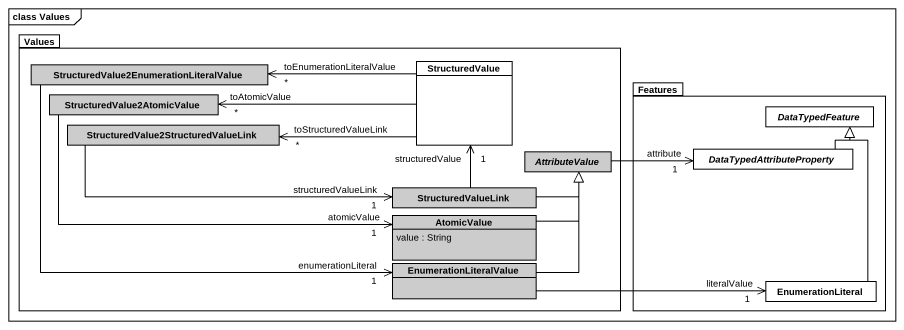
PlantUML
@startuml
mainframe class Values
hide circle
hide empty members
package Values #FFFFFF {
  class "StructuredValue2EnumerationLiteralValue" as StructuredValue2EnumerationL #CCCCCC
  class StructuredValue #FFFFFF
  class StructuredValue2AtomicValue #CCCCCC
  class "StructuredValue2StructuredValueLink" as StructuredValue2StructuredVa #CCCCCC
  abstract class AttributeValue #CCCCCC
  class StructuredValueLink #CCCCCC
  class AtomicValue #CCCCCC {
    value : String
  }
  class EnumerationLiteralValue #CCCCCC
}
package Features #FFFFFF {
  abstract class DataTypedFeature #FFFFFF
  abstract class DataTypedAttributeProperty #FFFFFF
  class EnumerationLiteral #FFFFFF
}
StructuredValue2EnumerationL --> "enumerationLiteral\n1" EnumerationLiteralValue
StructuredValue -left-> "toEnumerationLiteralValue\n*" StructuredValue2EnumerationL
StructuredValue -left-> "toAtomicValue\n*" StructuredValue2AtomicValue
StructuredValue -left-> "toStructuredValueLink\n*" StructuredValue2StructuredVa
StructuredValue2AtomicValue -right-> "atomicValue\n1" AtomicValue
StructuredValue2StructuredVa -right-> "structuredValueLink\n1" StructuredValueLink
AttributeValue -right-> "attribute\n1" DataTypedAttributeProperty
DataTypedAttributeProperty -up-|> DataTypedFeature
StructuredValueLink -up-> "structuredValue\n1" StructuredValue
StructuredValueLink -right-|> AttributeValue
AtomicValue -up-|> AttributeValue
EnumerationLiteralValue -up-|> AttributeValue
EnumerationLiteralValue -right-> "literalValue\n1" EnumerationLiteral
EnumerationLiteral -up-|> DataTypedFeature
@enduml
